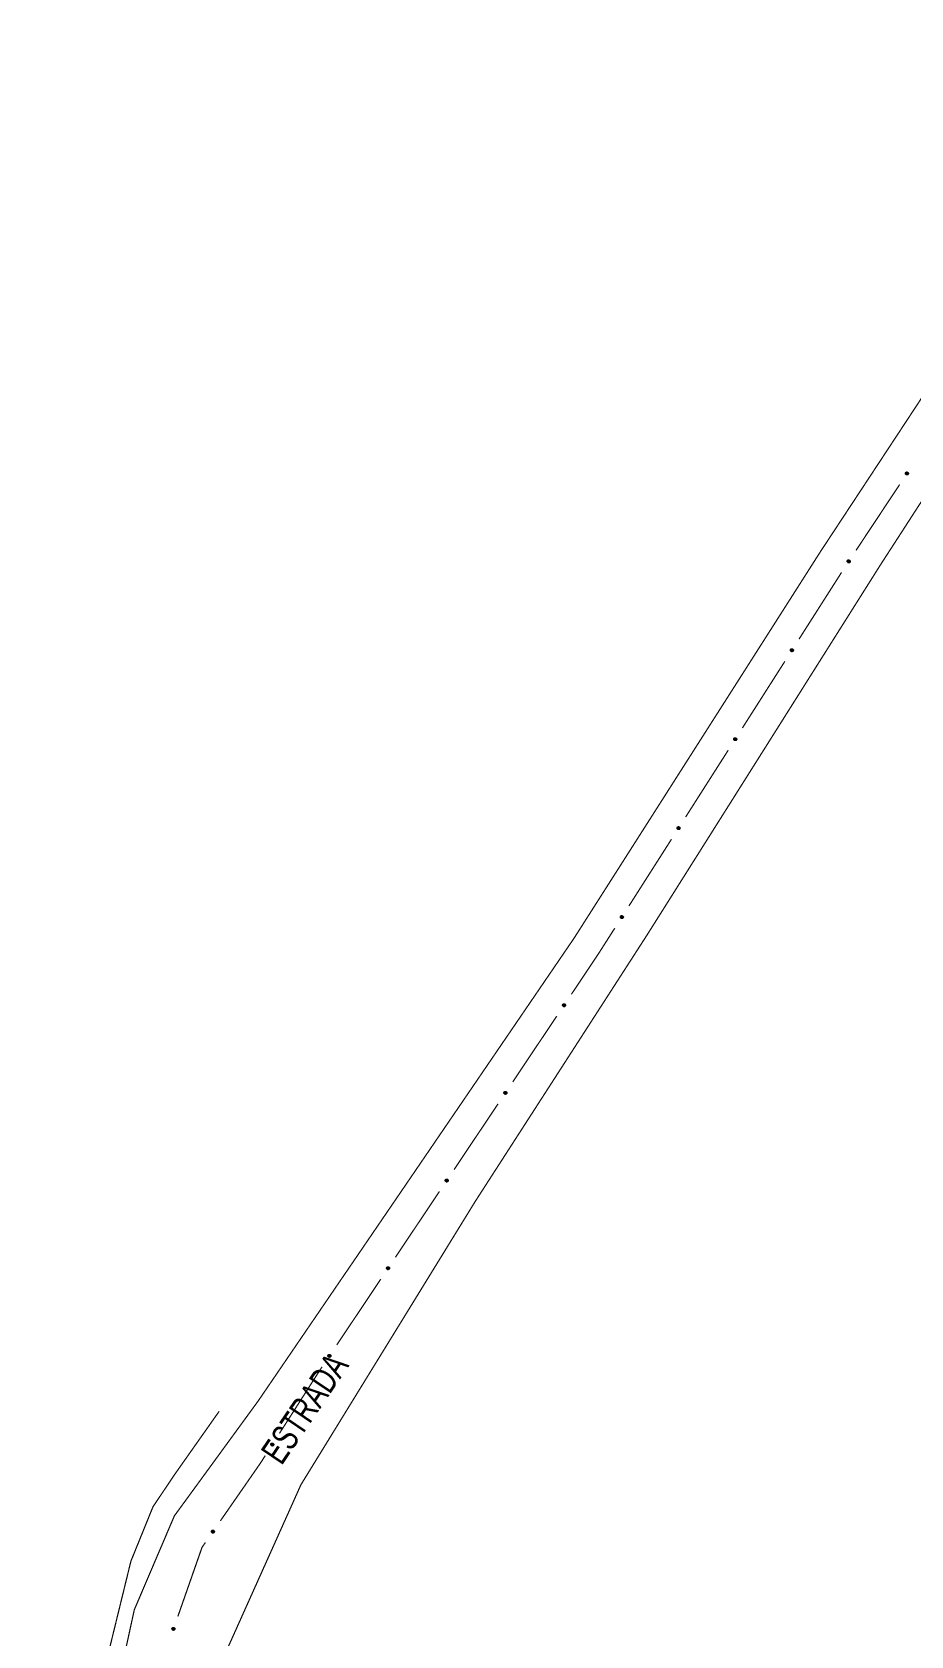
# Model space of a CAD drawing. Extents: x 201549 to 203722, y 4857623 to 4859778.
# Drawn here: x 202380.6 to 202513.9, y 4857860.6 to 4858104 of the extents above; entities that cross this region are included whole.
import ezdxf

# ---------------------------------------------------------------- set-up
doc = ezdxf.new("R2010")
doc.units = 0
doc.header["$LTSCALE"] = 1.5
doc.header["$MEASUREMENT"] = 0
for name, color, linetype in [('HD-VALAS-DRENOS', 170, 'CONTINUOUS'), ('SV-EIXO-ROD-ESTR', 7, 'CONTINUOUS'), ('SV-EST-MUNIC-PAV', 20, 'CONTINUOUS'), ('SV-TXT-MUNIC-PAV', 20, 'CONTINUOUS')]:
    doc.layers.add(name, color=color, linetype=linetype)
doc.styles.add('ARIAL', font='ARIAL.TTF')

msp = doc.modelspace()

# ---------------------------------------------------------------- linework, layer by layer
at = {"layer": 'HD-VALAS-DRENOS', "const_width": 0.18}
msp.add_lwpolyline([(202408.987473, 4857894.699321), (202402.107437, 4857884.929119), (202398.941237, 4857880.196442), (202395.598904, 4857871.956876), (202391.903289, 4857856.853756), (202387.779655, 4857838.542201), (202384.116948, 4857818.581748), (202380.704092, 4857798.623293)], dxfattribs=at)
at = {"layer": 'SV-EIXO-ROD-ESTR', "const_width": 0.18}
for points in [[(202505.569001, 4858025.320549), (202512.195501, 4858035.325023)], [(202496.925832, 4858011.856406), (202503.373891, 4858021.976809)], [(202488.328421, 4857998.362537), (202494.776479, 4858008.482939)], [(202479.731009, 4857984.868667), (202486.179068, 4857994.989069)], [(202471.133598, 4857971.374798), (202477.581656, 4857981.4952)], [(202466.471866, 4857964.058083), (202468.984245, 4857968.00133)], [(202462.400161, 4857957.96973), (202466.291529, 4857963.788429)], [(202466.291529, 4857963.788429), (202466.471866, 4857964.058083)], [(202453.505606, 4857944.669847), (202460.176523, 4857954.644759)], [(202444.611052, 4857931.369964), (202451.281968, 4857941.344876)], [(202435.716497, 4857918.070081), (202442.387413, 4857928.044993)], [(202426.821942, 4857904.770197), (202433.492858, 4857914.74511)], [(202424.31236, 4857901.017661), (202424.598303, 4857901.445226)], [(202418.126652, 4857891.34002), (202424.050819, 4857900.608475)], [(202424.050819, 4857900.608475), (202424.31236, 4857901.017661)], [(202414.87324, 4857886.29918), (202415.276669, 4857886.881176)], [(202415.276669, 4857886.881176), (202415.97241, 4857887.969673)], [(202409.176285, 4857878.080622), (202414.87324, 4857886.29918)], [(202406.386715, 4857874.056325), (202406.897503, 4857874.793199)], [(202402.721253, 4857863.575393), (202406.35258, 4857873.958719)], [(202406.35258, 4857873.958719), (202406.386715, 4857874.056325)]]:
    msp.add_lwpolyline(points, dxfattribs=at)
at = {"layer": 'SV-EIXO-ROD-ESTR'}
for points in [[(202513.128801, 4858036.933435), (202513.118388, 4858036.981222), (202513.11921, 4858037.024422), (202513.130266, 4858037.060256), (202513.148293, 4858037.089373), (202513.17009, 4858037.117085), (202513.19823, 4858037.140175), (202513.23514, 4858037.158885), (202513.283003, 4858037.169667), (202513.327202, 4858037.165917), (202513.362913, 4858037.156957), (202513.394357, 4858037.139908), (202513.420923, 4858037.118282), (202513.443942, 4858037.088258), (202513.462537, 4858037.050669), (202513.472214, 4858037.002278), (202513.471118, 4858036.959931), (202513.459513, 4858036.925552), (202513.442173, 4858036.894049), (202513.419581, 4858036.866024), (202513.391827, 4858036.843517), (202513.353947, 4858036.824863), (202513.306058, 4858036.815944), (202513.26381, 4858036.816555), (202513.229277, 4858036.827674), (202513.198646, 4858036.845444), (202513.170586, 4858036.866968), (202513.146197, 4858036.894289), (202513.128801, 4858036.933435)], [(202504.293467, 4858023.594137), (202504.283054, 4858023.641924), (202504.283876, 4858023.685124), (202504.294932, 4858023.720957), (202504.312959, 4858023.750075), (202504.334756, 4858023.777786), (202504.362897, 4858023.800877), (202504.399806, 4858023.819587), (202504.44767, 4858023.830369), (202504.491869, 4858023.826618), (202504.527579, 4858023.817658), (202504.559024, 4858023.800609), (202504.585589, 4858023.778983), (202504.608608, 4858023.74896), (202504.627203, 4858023.71137), (202504.63688, 4858023.662979), (202504.635784, 4858023.620633), (202504.62418, 4858023.586254), (202504.60684, 4858023.55475), (202504.584247, 4858023.526726), (202504.556494, 4858023.504219), (202504.518613, 4858023.485564), (202504.470725, 4858023.476646), (202504.428477, 4858023.477257), (202504.393944, 4858023.488375), (202504.363313, 4858023.506145), (202504.335252, 4858023.52767), (202504.310864, 4858023.554991), (202504.293467, 4858023.594137)], [(202495.681112, 4858010.107648), (202495.669853, 4858010.155243), (202495.669909, 4858010.19845), (202495.680328, 4858010.234474), (202495.697836, 4858010.263907), (202495.719138, 4858010.292001), (202495.746865, 4858010.315587), (202495.783437, 4858010.334948), (202495.831102, 4858010.346577), (202495.87536, 4858010.343611), (202495.911224, 4858010.335286), (202495.942966, 4858010.318797), (202495.969911, 4858010.297645), (202495.993458, 4858010.268034), (202496.012717, 4858010.230781), (202496.023251, 4858010.182569), (202496.022905, 4858010.14021), (202496.011913, 4858010.10563), (202495.995134, 4858010.073824), (202495.973042, 4858010.045403), (202495.945692, 4858010.022408), (202495.908148, 4858010.003085), (202495.860425, 4858009.993318), (202495.818173, 4858009.993181), (202495.783448, 4858010.003685), (202495.752507, 4858010.020909), (202495.724069, 4858010.041932), (202495.6992, 4858010.068816), (202495.681112, 4858010.107648)], [(202487.083701, 4857996.613778), (202487.072442, 4857996.661373), (202487.072498, 4857996.704581), (202487.082917, 4857996.740605), (202487.100424, 4857996.770037), (202487.121727, 4857996.798131), (202487.149453, 4857996.821717), (202487.186025, 4857996.841078), (202487.23369, 4857996.852708), (202487.277948, 4857996.849741), (202487.313813, 4857996.841416), (202487.345554, 4857996.824927), (202487.372499, 4857996.803776), (202487.396046, 4857996.774165), (202487.415305, 4857996.736911), (202487.425839, 4857996.688699), (202487.425494, 4857996.64634), (202487.414501, 4857996.611761), (202487.397722, 4857996.579955), (202487.37563, 4857996.551534), (202487.34828, 4857996.528538), (202487.310737, 4857996.509215), (202487.263014, 4857996.499449), (202487.220762, 4857996.499311), (202487.186037, 4857996.509815), (202487.155095, 4857996.527039), (202487.126658, 4857996.548063), (202487.101788, 4857996.574947), (202487.083701, 4857996.613778)], [(202478.486289, 4857983.119909), (202478.47503, 4857983.167503), (202478.475086, 4857983.210711), (202478.485505, 4857983.246735), (202478.503013, 4857983.276168), (202478.524315, 4857983.304262), (202478.552042, 4857983.327847), (202478.588614, 4857983.347209), (202478.636279, 4857983.358838), (202478.680537, 4857983.355872), (202478.716401, 4857983.347547), (202478.748143, 4857983.331058), (202478.775088, 4857983.309906), (202478.798635, 4857983.280295), (202478.817894, 4857983.243042), (202478.828428, 4857983.19483), (202478.828082, 4857983.152471), (202478.81709, 4857983.117891), (202478.800311, 4857983.086085), (202478.778219, 4857983.057664), (202478.750869, 4857983.034669), (202478.713325, 4857983.015346), (202478.665602, 4857983.005579), (202478.62335, 4857983.005441), (202478.588625, 4857983.015946), (202478.557684, 4857983.033169), (202478.529246, 4857983.054193), (202478.504377, 4857983.081077), (202478.486289, 4857983.119909)], [(202469.888878, 4857969.626039), (202469.877619, 4857969.673634), (202469.877675, 4857969.716842), (202469.888094, 4857969.752866), (202469.905601, 4857969.782298), (202469.926904, 4857969.810392), (202469.95463, 4857969.833978), (202469.991202, 4857969.853339), (202470.038867, 4857969.864968), (202470.083125, 4857969.862002), (202470.11899, 4857969.853677), (202470.150731, 4857969.837188), (202470.177676, 4857969.816037), (202470.201223, 4857969.786426), (202470.220482, 4857969.749172), (202470.231016, 4857969.70096), (202470.230671, 4857969.658601), (202470.219678, 4857969.624022), (202470.202899, 4857969.592215), (202470.180807, 4857969.563795), (202470.153457, 4857969.540799), (202470.115914, 4857969.521476), (202470.068191, 4857969.51171), (202470.025939, 4857969.511572), (202469.991214, 4857969.522076), (202469.960272, 4857969.5393), (202469.931835, 4857969.560323), (202469.906965, 4857969.587208), (202469.888878, 4857969.626039)], [(202461.116965, 4857956.249006), (202461.106764, 4857956.296839), (202461.107778, 4857956.340035), (202461.118994, 4857956.375819), (202461.13715, 4857956.404856), (202461.15907, 4857956.432471), (202461.187313, 4857956.455436), (202461.224305, 4857956.473981), (202461.272216, 4857956.484551), (202461.316398, 4857956.480603), (202461.352068, 4857956.471485), (202461.383437, 4857956.454296), (202461.409906, 4857956.432552), (202461.432791, 4857956.402427), (202461.451218, 4857956.364755), (202461.460681, 4857956.316321), (202461.459396, 4857956.27398), (202461.447639, 4857956.239653), (202461.430159, 4857956.208227), (202461.407442, 4857956.180303), (202461.379589, 4857956.15792), (202461.341626, 4857956.139434), (202461.293698, 4857956.130728), (202461.251453, 4857956.131528), (202461.21697, 4857956.142799), (202461.186418, 4857956.160705), (202461.158454, 4857956.182354), (202461.134187, 4857956.209783), (202461.116965, 4857956.249006)], [(202452.22241, 4857942.949123), (202452.212209, 4857942.996956), (202452.213224, 4857943.040152), (202452.224439, 4857943.075936), (202452.242595, 4857943.104973), (202452.264515, 4857943.132587), (202452.292758, 4857943.155552), (202452.32975, 4857943.174098), (202452.377661, 4857943.184667), (202452.421843, 4857943.18072), (202452.457514, 4857943.171602), (202452.488882, 4857943.154413), (202452.515351, 4857943.132669), (202452.538236, 4857943.102543), (202452.556664, 4857943.064872), (202452.566126, 4857943.016438), (202452.564841, 4857942.974097), (202452.553084, 4857942.93977), (202452.535604, 4857942.908344), (202452.512887, 4857942.88042), (202452.485034, 4857942.858036), (202452.447071, 4857942.839551), (202452.399143, 4857942.830845), (202452.356898, 4857942.831644), (202452.322415, 4857942.842916), (202452.291863, 4857942.860822), (202452.263899, 4857942.882471), (202452.239632, 4857942.9099), (202452.22241, 4857942.949123)], [(202443.327855, 4857929.64924), (202443.317655, 4857929.697073), (202443.318669, 4857929.740268), (202443.329884, 4857929.776053), (202443.34804, 4857929.80509), (202443.36996, 4857929.832704), (202443.398203, 4857929.855669), (202443.435195, 4857929.874215), (202443.483106, 4857929.884784), (202443.527288, 4857929.880837), (202443.562959, 4857929.871718), (202443.594327, 4857929.85453), (202443.620796, 4857929.832786), (202443.643681, 4857929.80266), (202443.662109, 4857929.764988), (202443.671571, 4857929.716555), (202443.670286, 4857929.674214), (202443.658529, 4857929.639886), (202443.641049, 4857929.60846), (202443.618333, 4857929.580536), (202443.590479, 4857929.558153), (202443.552516, 4857929.539668), (202443.504588, 4857929.530962), (202443.462344, 4857929.531761), (202443.42786, 4857929.543033), (202443.397309, 4857929.560939), (202443.369344, 4857929.582588), (202443.345077, 4857929.610017), (202443.327855, 4857929.64924)], [(202434.4333, 4857916.349357), (202434.4231, 4857916.397189), (202434.424114, 4857916.440385), (202434.435329, 4857916.476169), (202434.453485, 4857916.505206), (202434.475406, 4857916.532821), (202434.503648, 4857916.555786), (202434.54064, 4857916.574331), (202434.588551, 4857916.584901), (202434.632733, 4857916.580954), (202434.668404, 4857916.571835), (202434.699772, 4857916.554647), (202434.726241, 4857916.532903), (202434.749126, 4857916.502777), (202434.767554, 4857916.465105), (202434.777016, 4857916.416672), (202434.775731, 4857916.37433), (202434.763974, 4857916.340003), (202434.746495, 4857916.308577), (202434.723778, 4857916.280653), (202434.695924, 4857916.25827), (202434.657961, 4857916.239784), (202434.610034, 4857916.231079), (202434.567789, 4857916.231878), (202434.533306, 4857916.24315), (202434.502754, 4857916.261055), (202434.474789, 4857916.282704), (202434.450522, 4857916.310134), (202434.4333, 4857916.349357)], [(202425.538746, 4857903.049473), (202425.528545, 4857903.097306), (202425.529559, 4857903.140502), (202425.540774, 4857903.176286), (202425.55893, 4857903.205323), (202425.580851, 4857903.232938), (202425.609093, 4857903.255903), (202425.646086, 4857903.274448), (202425.693997, 4857903.285018), (202425.738178, 4857903.28107), (202425.773849, 4857903.271952), (202425.805217, 4857903.254763), (202425.831687, 4857903.233019), (202425.854571, 4857903.202894), (202425.872999, 4857903.165222), (202425.882461, 4857903.116788), (202425.881177, 4857903.074447), (202425.86942, 4857903.04012), (202425.85194, 4857903.008694), (202425.829223, 4857902.98077), (202425.801369, 4857902.958387), (202425.763406, 4857902.939901), (202425.715479, 4857902.931195), (202425.673234, 4857902.931995), (202425.638751, 4857902.943266), (202425.608199, 4857902.961172), (202425.580235, 4857902.982821), (202425.555967, 4857903.01025), (202425.538746, 4857903.049473)], [(202416.879398, 4857889.593068), (202416.868208, 4857889.64068), (202416.868326, 4857889.683887), (202416.878798, 4857889.719896), (202416.896348, 4857889.749303), (202416.917691, 4857889.777366), (202416.945452, 4857889.800912), (202416.982052, 4857889.82022), (202417.029733, 4857889.83178), (202417.073987, 4857889.82875), (202417.109839, 4857889.820372), (202417.141557, 4857889.803838), (202417.168471, 4857889.782647), (202417.191976, 4857889.753002), (202417.21118, 4857889.715721), (202417.221644, 4857889.667493), (202417.221237, 4857889.625135), (202417.210195, 4857889.590571), (202417.19337, 4857889.55879), (202417.171237, 4857889.530401), (202417.143853, 4857889.507445), (202417.106282, 4857889.488176), (202417.058545, 4857889.478479), (202417.016292, 4857889.478403), (202416.981583, 4857889.488957), (202416.950666, 4857889.506226), (202416.922259, 4857889.527291), (202416.897429, 4857889.554211), (202416.879398, 4857889.593068)], [(202407.864569, 4857876.381538), (202407.855168, 4857876.429534), (202407.856902, 4857876.472707), (202407.868713, 4857876.508299), (202407.887351, 4857876.53703), (202407.909728, 4857876.564275), (202407.93835, 4857876.586765), (202407.975647, 4857876.604691), (202408.023727, 4857876.61446), (202408.067837, 4857876.609777), (202408.103351, 4857876.600065), (202408.134428, 4857876.582355), (202408.160531, 4857876.560173), (202408.18291, 4857876.52967), (202408.200707, 4857876.491696), (202408.20936, 4857876.443111), (202408.207369, 4857876.400797), (202408.195042, 4857876.366671), (202408.17704, 4857876.335541), (202408.153861, 4857876.308), (202408.125638, 4857876.286084), (202408.087372, 4857876.268234), (202408.039305, 4857876.260329), (202407.99708, 4857876.261833), (202407.962789, 4857876.273678), (202407.93254, 4857876.292091), (202407.904941, 4857876.314203), (202407.881135, 4857876.342033), (202407.864569, 4857876.381538)], [(202401.90967, 4857861.58823), (202401.88782, 4857861.631986), (202401.877989, 4857861.67406), (202401.879889, 4857861.711512), (202401.890198, 4857861.74417), (202401.904507, 4857861.776393), (202401.926102, 4857861.805697), (202401.957274, 4857861.832912), (202402.001013, 4857861.855139), (202402.044776, 4857861.862377), (202402.081594, 4857861.862479), (202402.116266, 4857861.85369), (202402.147336, 4857861.839265), (202402.177034, 4857861.815827), (202402.204305, 4857861.783968), (202402.225591, 4857861.739445), (202402.234946, 4857861.698131), (202402.232157, 4857861.661953), (202402.223101, 4857861.627152), (202402.208097, 4857861.59443), (202402.186734, 4857861.565787), (202402.154608, 4857861.538387), (202402.110385, 4857861.51796), (202402.069285, 4857861.508159), (202402.033078, 4857861.510439), (202401.999017, 4857861.520127), (202401.966524, 4857861.534086), (202401.936163, 4857861.554567), (202401.90967, 4857861.58823)]]:
    msp.add_lwpolyline(points, close=True, dxfattribs=at)
for points in [[(202513.118388, 4858036.981222), (202513.19823, 4858037.140175)], [(202513.11875, 4858037.00585), (202513.180094, 4858037.120705)], [(202513.11921, 4858037.024422), (202513.17009, 4858037.117085)], [(202513.124187, 4858036.959695), (202513.212952, 4858037.143132)], [(202513.128801, 4858036.933435), (202513.23514, 4858037.158885)], [(202513.139463, 4858036.91357), (202513.258694, 4858037.160299)], [(202513.146197, 4858036.894289), (202513.283003, 4858037.169667)], [(202513.161121, 4858036.884494), (202513.302204, 4858037.164214)], [(202513.170586, 4858036.866968), (202513.327202, 4858037.165917)], [(202513.185794, 4858036.859968), (202513.340824, 4858037.158274)], [(202513.198646, 4858036.845444), (202513.362913, 4858037.156957)], [(202513.215756, 4858036.838486), (202513.379843, 4858037.145523)], [(202513.229277, 4858036.827674), (202513.394357, 4858037.139908)], [(202513.249102, 4858036.824583), (202513.406392, 4858037.126302)], [(202513.26381, 4858036.816555), (202513.420923, 4858037.118282)], [(202513.286968, 4858036.817506), (202513.430695, 4858037.098747)], [(202513.306058, 4858036.815944), (202513.443942, 4858037.088258)], [(202513.330848, 4858036.824449), (202513.451985, 4858037.066643)], [(202513.353947, 4858036.824863), (202513.462537, 4858037.050669)], [(202513.373944, 4858036.840095), (202513.463478, 4858037.019749)], [(202513.391827, 4858036.843517), (202513.472214, 4858037.002278)], [(202513.407571, 4858036.85874), (202513.468531, 4858036.975485)], [(202513.419581, 4858036.866024), (202513.471118, 4858036.959931)], [(202504.283054, 4858023.641924), (202504.362897, 4858023.800877)], [(202504.283416, 4858023.666552), (202504.344761, 4858023.781407)], [(202504.283876, 4858023.685124), (202504.334756, 4858023.777786)], [(202504.288853, 4858023.620397), (202504.377619, 4858023.803834)], [(202504.293467, 4858023.594137), (202504.399806, 4858023.819587)], [(202504.304129, 4858023.574272), (202504.42336, 4858023.821001)], [(202504.310864, 4858023.554991), (202504.44767, 4858023.830369)], [(202504.325788, 4858023.545196), (202504.46687, 4858023.824915)], [(202504.335252, 4858023.52767), (202504.491869, 4858023.826618)], [(202504.350461, 4858023.52067), (202504.50549, 4858023.818976)], [(202504.363313, 4858023.506145), (202504.527579, 4858023.817658)], [(202504.380423, 4858023.499188), (202504.544509, 4858023.806225)], [(202504.393944, 4858023.488375), (202504.559024, 4858023.800609)], [(202504.413768, 4858023.485285), (202504.571058, 4858023.787003)], [(202504.428477, 4858023.477257), (202504.585589, 4858023.778983)], [(202504.451634, 4858023.478208), (202504.595362, 4858023.759449)], [(202504.470725, 4858023.476646), (202504.608608, 4858023.74896)], [(202504.495514, 4858023.485151), (202504.616651, 4858023.727344)], [(202504.518613, 4858023.485564), (202504.627203, 4858023.71137)], [(202504.538611, 4858023.500797), (202504.628145, 4858023.680451)], [(202504.556494, 4858023.504219), (202504.63688, 4858023.662979)], [(202504.572237, 4858023.519441), (202504.633197, 4858023.636187)], [(202504.584247, 4858023.526726), (202504.635784, 4858023.620633)], [(202495.669779, 4858010.179873), (202495.729077, 4858010.295798)], [(202495.669853, 4858010.155243), (202495.746865, 4858010.315587)], [(202495.669909, 4858010.19845), (202495.719138, 4858010.292001)], [(202495.676033, 4858010.133822), (202495.761532, 4858010.318804)], [(202495.681112, 4858010.107648), (202495.783437, 4858010.334948)], [(202495.692125, 4858010.087975), (202495.806962, 4858010.336779)], [(202495.6992, 4858010.068816), (202495.831102, 4858010.346577)], [(202495.714295, 4858010.059287), (202495.850396, 4858010.341465)], [(202495.724069, 4858010.041932), (202495.87536, 4858010.343611)], [(202495.739399, 4858010.035203), (202495.889115, 4858010.336211)], [(202495.752507, 4858010.020909), (202495.911224, 4858010.335286)], [(202495.769737, 4858010.014256), (202495.928354, 4858010.324154)], [(202495.783448, 4858010.003685), (202495.942966, 4858010.318797)], [(202495.803324, 4858010.000946), (202495.95524, 4858010.305406)], [(202495.818173, 4858009.993181), (202495.969911, 4858010.297645)], [(202495.84131, 4858009.994542), (202495.980028, 4858010.278287)], [(202495.860425, 4858009.993318), (202495.993458, 4858010.268034)], [(202495.88506, 4858010.002262), (202496.001883, 4858010.246565)], [(202495.908148, 4858010.003085), (202496.012717, 4858010.230781)], [(202495.927872, 4858010.018669), (202496.014207, 4858010.199883)], [(202495.945692, 4858010.022408), (202496.023251, 4858010.182569)], [(202495.961163, 4858010.037907), (202496.020043, 4858010.155715)], [(202495.973042, 4858010.045403), (202496.022905, 4858010.14021)], [(202487.072368, 4857996.686004), (202487.131665, 4857996.801928)], [(202487.072442, 4857996.661373), (202487.149453, 4857996.821717)], [(202487.072498, 4857996.704581), (202487.121727, 4857996.798131)], [(202487.078621, 4857996.639953), (202487.164121, 4857996.824934)], [(202487.083701, 4857996.613778), (202487.186025, 4857996.841078)], [(202487.094713, 4857996.594105), (202487.20955, 4857996.84291)], [(202487.101788, 4857996.574947), (202487.23369, 4857996.852708)], [(202487.116884, 4857996.565418), (202487.252984, 4857996.847595)], [(202487.126658, 4857996.548063), (202487.277948, 4857996.849741)], [(202487.141988, 4857996.541334), (202487.291704, 4857996.842341)], [(202487.155095, 4857996.527039), (202487.313813, 4857996.841416)], [(202487.172326, 4857996.520386), (202487.330942, 4857996.830285)], [(202487.186037, 4857996.509815), (202487.345554, 4857996.824927)], [(202487.205913, 4857996.507077), (202487.357828, 4857996.811537)], [(202487.220762, 4857996.499311), (202487.372499, 4857996.803776)], [(202487.243899, 4857996.500672), (202487.382616, 4857996.784418)], [(202487.263014, 4857996.499449), (202487.396046, 4857996.774165)], [(202487.287648, 4857996.508392), (202487.404472, 4857996.752696)], [(202487.310737, 4857996.509215), (202487.415305, 4857996.736911)], [(202487.330461, 4857996.5248), (202487.416795, 4857996.706013)], [(202487.34828, 4857996.528538), (202487.425839, 4857996.688699)], [(202487.363751, 4857996.544038), (202487.422632, 4857996.661846)], [(202487.37563, 4857996.551534), (202487.425494, 4857996.64634)], [(202478.474956, 4857983.192134), (202478.534254, 4857983.308059)], [(202478.47503, 4857983.167503), (202478.552042, 4857983.327847)], [(202478.475086, 4857983.210711), (202478.524315, 4857983.304262)], [(202478.48121, 4857983.146083), (202478.566709, 4857983.331065)], [(202478.486289, 4857983.119909), (202478.588614, 4857983.347209)], [(202478.497302, 4857983.100236), (202478.612139, 4857983.34904)], [(202478.504377, 4857983.081077), (202478.636279, 4857983.358838)], [(202478.519473, 4857983.071548), (202478.655573, 4857983.353726)], [(202478.529246, 4857983.054193), (202478.680537, 4857983.355872)], [(202478.544576, 4857983.047464), (202478.694292, 4857983.348472)], [(202478.557684, 4857983.033169), (202478.716401, 4857983.347547)], [(202478.574914, 4857983.026517), (202478.733531, 4857983.336415)], [(202478.588625, 4857983.015946), (202478.748143, 4857983.331058)], [(202478.608501, 4857983.013207), (202478.760417, 4857983.317667)], [(202478.62335, 4857983.005441), (202478.775088, 4857983.309906)], [(202478.646487, 4857983.006802), (202478.785205, 4857983.290548)], [(202478.665602, 4857983.005579), (202478.798635, 4857983.280295)], [(202478.690237, 4857983.014523), (202478.80706, 4857983.258826)], [(202478.713325, 4857983.015346), (202478.817894, 4857983.243042)], [(202478.733049, 4857983.03093), (202478.819384, 4857983.212144)], [(202478.750869, 4857983.034669), (202478.828428, 4857983.19483)], [(202478.76634, 4857983.050168), (202478.82522, 4857983.167976)], [(202478.778219, 4857983.057664), (202478.828082, 4857983.152471)], [(202469.877545, 4857969.698265), (202469.936842, 4857969.814189)], [(202469.877619, 4857969.673634), (202469.95463, 4857969.833978)], [(202469.877675, 4857969.716842), (202469.926904, 4857969.810392)], [(202469.883798, 4857969.652213), (202469.969298, 4857969.837195)], [(202469.888878, 4857969.626039), (202469.991202, 4857969.853339)], [(202469.89989, 4857969.606366), (202470.014727, 4857969.855171)], [(202469.906965, 4857969.587208), (202470.038867, 4857969.864968)], [(202469.922061, 4857969.577679), (202470.058161, 4857969.859856)], [(202469.931835, 4857969.560323), (202470.083125, 4857969.862002)], [(202469.947165, 4857969.553595), (202470.096881, 4857969.854602)], [(202469.960272, 4857969.5393), (202470.11899, 4857969.853677)], [(202469.977503, 4857969.532647), (202470.136119, 4857969.842546)], [(202469.991214, 4857969.522076), (202470.150731, 4857969.837188)], [(202470.01109, 4857969.519338), (202470.163005, 4857969.823798)], [(202470.025939, 4857969.511572), (202470.177676, 4857969.816037)], [(202470.049076, 4857969.512933), (202470.187793, 4857969.796679)], [(202470.068191, 4857969.51171), (202470.201223, 4857969.786426)], [(202470.092825, 4857969.520653), (202470.209649, 4857969.764957)], [(202470.115914, 4857969.521476), (202470.220482, 4857969.749172)], [(202470.135638, 4857969.53706), (202470.221972, 4857969.718274)], [(202470.153457, 4857969.540799), (202470.231016, 4857969.70096)], [(202470.168928, 4857969.556299), (202470.227809, 4857969.674107)], [(202470.180807, 4857969.563795), (202470.230671, 4857969.658601)], [(202461.106764, 4857956.296839), (202461.187313, 4857956.455436)], [(202461.107236, 4857956.321466), (202461.16909, 4857956.436046)], [(202461.107778, 4857956.340035), (202461.15907, 4857956.432471)], [(202461.112467, 4857956.275287), (202461.202048, 4857956.458327)], [(202461.116965, 4857956.249006), (202461.224305, 4857956.473981)], [(202461.127538, 4857956.229094), (202461.247865, 4857956.47529)], [(202461.134187, 4857956.209783), (202461.272216, 4857956.484551)], [(202461.149067, 4857956.199922), (202461.291392, 4857956.479012)], [(202461.158454, 4857956.182354), (202461.316398, 4857956.480603)], [(202461.173631, 4857956.175287), (202461.329985, 4857956.4729)], [(202461.186418, 4857956.160705), (202461.352068, 4857956.471485)], [(202461.203497, 4857956.153672), (202461.368947, 4857956.459976)], [(202461.21697, 4857956.142799), (202461.383437, 4857956.454296)], [(202461.23678, 4857956.139621), (202461.39541, 4857956.440637)], [(202461.251453, 4857956.131528), (202461.409906, 4857956.432552)], [(202461.274615, 4857956.132375), (202461.419591, 4857956.412975)], [(202461.293698, 4857956.130728), (202461.432791, 4857956.402427)], [(202461.318525, 4857956.139123), (202461.440738, 4857956.380776)], [(202461.341626, 4857956.139434), (202461.451218, 4857956.364755)], [(202461.361691, 4857956.154577), (202461.452023, 4857956.333831)], [(202461.379589, 4857956.15792), (202461.460681, 4857956.316321)], [(202461.3954, 4857956.173072), (202461.456878, 4857956.289546)], [(202461.407442, 4857956.180303), (202461.459396, 4857956.27398)], [(202452.212209, 4857942.996956), (202452.292758, 4857943.155552)], [(202452.212681, 4857943.021582), (202452.274535, 4857943.136163)], [(202452.213224, 4857943.040152), (202452.264515, 4857943.132587)], [(202452.217912, 4857942.975404), (202452.307493, 4857943.158444)], [(202452.22241, 4857942.949123), (202452.32975, 4857943.174098)], [(202452.232983, 4857942.929211), (202452.35331, 4857943.175407)], [(202452.239632, 4857942.9099), (202452.377661, 4857943.184667)], [(202452.254513, 4857942.900039), (202452.396837, 4857943.179128)], [(202452.263899, 4857942.882471), (202452.421843, 4857943.18072)], [(202452.279076, 4857942.875404), (202452.435431, 4857943.173017)], [(202452.291863, 4857942.860822), (202452.457514, 4857943.171602)], [(202452.308942, 4857942.853789), (202452.474392, 4857943.160093)], [(202452.322415, 4857942.842916), (202452.488882, 4857943.154413)], [(202452.342225, 4857942.839737), (202452.500856, 4857943.140754)], [(202452.356898, 4857942.831644), (202452.515351, 4857943.132669)], [(202452.38006, 4857942.832492), (202452.525036, 4857943.113092)], [(202452.399143, 4857942.830845), (202452.538236, 4857943.102543)], [(202452.42397, 4857942.83924), (202452.546183, 4857943.080892)], [(202452.447071, 4857942.839551), (202452.556664, 4857943.064872)], [(202452.467136, 4857942.854694), (202452.557468, 4857943.033948)], [(202452.485034, 4857942.858036), (202452.566126, 4857943.016438)], [(202452.500845, 4857942.873189), (202452.562323, 4857942.989662)], [(202452.512887, 4857942.88042), (202452.564841, 4857942.974097)], [(202443.317655, 4857929.697073), (202443.398203, 4857929.855669)], [(202443.318126, 4857929.721699), (202443.379981, 4857929.83628)], [(202443.318669, 4857929.740268), (202443.36996, 4857929.832704)], [(202443.323358, 4857929.67552), (202443.412938, 4857929.85856)], [(202443.327855, 4857929.64924), (202443.435195, 4857929.874215)], [(202443.338428, 4857929.629327), (202443.458755, 4857929.875524)], [(202443.345077, 4857929.610017), (202443.483106, 4857929.884784)], [(202443.359958, 4857929.600155), (202443.502283, 4857929.879245)], [(202443.369344, 4857929.582588), (202443.527288, 4857929.880837)], [(202443.384521, 4857929.57552), (202443.540876, 4857929.873134)], [(202443.397309, 4857929.560939), (202443.562959, 4857929.871718)], [(202443.414387, 4857929.553905), (202443.579837, 4857929.86021)], [(202443.42786, 4857929.543033), (202443.594327, 4857929.85453)], [(202443.447671, 4857929.539854), (202443.606301, 4857929.84087)], [(202443.462344, 4857929.531761), (202443.620796, 4857929.832786)], [(202443.485505, 4857929.532609), (202443.630481, 4857929.813208)], [(202443.504588, 4857929.530962), (202443.643681, 4857929.80266)], [(202443.529415, 4857929.539357), (202443.651628, 4857929.781009)], [(202443.552516, 4857929.539668), (202443.662109, 4857929.764988)], [(202443.572581, 4857929.554811), (202443.662913, 4857929.734065)], [(202443.590479, 4857929.558153), (202443.671571, 4857929.716555)], [(202443.60629, 4857929.573306), (202443.667769, 4857929.689779)], [(202443.618333, 4857929.580536), (202443.670286, 4857929.674214)], [(202434.4231, 4857916.397189), (202434.503648, 4857916.555786)], [(202434.423572, 4857916.421816), (202434.485426, 4857916.536396)], [(202434.424114, 4857916.440385), (202434.475406, 4857916.532821)], [(202434.428803, 4857916.375637), (202434.518383, 4857916.558677)], [(202434.4333, 4857916.349357), (202434.54064, 4857916.574331)], [(202434.443874, 4857916.329444), (202434.564201, 4857916.575641)], [(202434.450522, 4857916.310134), (202434.588551, 4857916.584901)], [(202434.465403, 4857916.300272), (202434.607728, 4857916.579362)], [(202434.474789, 4857916.282704), (202434.632733, 4857916.580954)], [(202434.489966, 4857916.275637), (202434.646321, 4857916.573251)], [(202434.502754, 4857916.261055), (202434.668404, 4857916.571835)], [(202434.519833, 4857916.254022), (202434.685283, 4857916.560327)], [(202434.533306, 4857916.24315), (202434.699772, 4857916.554647)], [(202434.553116, 4857916.239971), (202434.711746, 4857916.540987)], [(202434.567789, 4857916.231878), (202434.726241, 4857916.532903)], [(202434.59095, 4857916.232725), (202434.735927, 4857916.513325)], [(202434.610034, 4857916.231079), (202434.749126, 4857916.502777)], [(202434.63486, 4857916.239474), (202434.757073, 4857916.481126)], [(202434.657961, 4857916.239784), (202434.767554, 4857916.465105)], [(202434.678026, 4857916.254927), (202434.768358, 4857916.434182)], [(202434.695924, 4857916.25827), (202434.777016, 4857916.416672)], [(202434.711735, 4857916.273422), (202434.773214, 4857916.389896)], [(202434.723778, 4857916.280653), (202434.775731, 4857916.37433)], [(202425.528545, 4857903.097306), (202425.609093, 4857903.255903)], [(202425.529017, 4857903.121933), (202425.590871, 4857903.236513)], [(202425.529559, 4857903.140502), (202425.580851, 4857903.232938)], [(202425.534248, 4857903.075754), (202425.623828, 4857903.258794)], [(202425.538746, 4857903.049473), (202425.646086, 4857903.274448)], [(202425.549319, 4857903.029561), (202425.669646, 4857903.275757)], [(202425.555967, 4857903.01025), (202425.693997, 4857903.285018)], [(202425.570848, 4857903.000389), (202425.713173, 4857903.279479)], [(202425.580235, 4857902.982821), (202425.738178, 4857903.28107)], [(202425.595411, 4857902.975754), (202425.751766, 4857903.273367)], [(202425.608199, 4857902.961172), (202425.773849, 4857903.271952)], [(202425.625278, 4857902.954139), (202425.790728, 4857903.260443)], [(202425.638751, 4857902.943266), (202425.805217, 4857903.254763)], [(202425.658561, 4857902.940088), (202425.817191, 4857903.241104)], [(202425.673234, 4857902.931995), (202425.831687, 4857903.233019)], [(202425.696395, 4857902.932842), (202425.841372, 4857903.213442)], [(202425.715479, 4857902.931195), (202425.854571, 4857903.202894)], [(202425.740306, 4857902.93959), (202425.862518, 4857903.181243)], [(202425.763406, 4857902.939901), (202425.872999, 4857903.165222)], [(202425.783471, 4857902.955044), (202425.873803, 4857903.134298)], [(202425.801369, 4857902.958387), (202425.882461, 4857903.116788)], [(202425.81718, 4857902.973539), (202425.878659, 4857903.090013)], [(202425.829223, 4857902.98077), (202425.881177, 4857903.074447)], [(202416.868169, 4857889.66531), (202416.927635, 4857889.781149)], [(202416.868208, 4857889.64068), (202416.945452, 4857889.800912)], [(202416.868326, 4857889.683887), (202416.917691, 4857889.777366)], [(202416.874356, 4857889.61925), (202416.960124, 4857889.804108)], [(202416.879398, 4857889.593068), (202416.982052, 4857889.82022)], [(202416.890381, 4857889.57338), (202417.005579, 4857889.822017)], [(202416.897429, 4857889.554211), (202417.029733, 4857889.83178)], [(202416.912511, 4857889.54466), (202417.04902, 4857889.82664)], [(202416.922259, 4857889.527291), (202417.073987, 4857889.82875)], [(202416.937579, 4857889.520539), (202417.087732, 4857889.82133)], [(202416.950666, 4857889.506226), (202417.109839, 4857889.820372)], [(202416.967887, 4857889.499548), (202417.126953, 4857889.809216)], [(202416.981583, 4857889.488957), (202417.141557, 4857889.803838)], [(202417.001455, 4857889.48619), (202417.153811, 4857889.790429)], [(202417.016292, 4857889.478403), (202417.168471, 4857889.782647)], [(202417.039431, 4857889.47973), (202417.17856, 4857889.763274)], [(202417.058545, 4857889.478479), (202417.191976, 4857889.753002)], [(202417.083192, 4857889.487387), (202417.200369, 4857889.731521)], [(202417.106282, 4857889.488176), (202417.21118, 4857889.715721)], [(202417.126028, 4857889.503732), (202417.212625, 4857889.68482)], [(202417.143853, 4857889.507445), (202417.221644, 4857889.667493)], [(202417.159347, 4857889.522922), (202417.218398, 4857889.640645)], [(202417.171237, 4857889.530401), (202417.221237, 4857889.625135)], [(202407.855168, 4857876.429534), (202407.93835, 4857876.586765)], [(202407.85605, 4857876.454149), (202407.919807, 4857876.567682)], [(202407.856902, 4857876.472707), (202407.909728, 4857876.564275)], [(202407.860511, 4857876.40789), (202407.953131, 4857876.58941)], [(202407.864569, 4857876.381538), (202407.975647, 4857876.604691)], [(202407.874809, 4857876.361452), (202407.999225, 4857876.605608)], [(202407.881135, 4857876.342033), (202408.023727, 4857876.61446)], [(202407.895849, 4857876.331925), (202408.042809, 4857876.608602)], [(202407.904941, 4857876.314203), (202408.067837, 4857876.609777)], [(202407.919998, 4857876.306884), (202408.081294, 4857876.601848)], [(202407.93254, 4857876.292091), (202408.103351, 4857876.600065)], [(202407.9495, 4857876.284774), (202408.120035, 4857876.588276)], [(202407.962789, 4857876.273678), (202408.134428, 4857876.582355)], [(202407.982544, 4857876.270169), (202408.146172, 4857876.568498)], [(202407.99708, 4857876.261833), (202408.160531, 4857876.560173)], [(202408.020252, 4857876.262294), (202408.169888, 4857876.540437)], [(202408.039305, 4857876.260329), (202408.18291, 4857876.52967)], [(202408.064269, 4857876.268309), (202408.190495, 4857876.507889)], [(202408.087372, 4857876.268234), (202408.200707, 4857876.491696)], [(202408.107686, 4857876.28304), (202408.200995, 4857876.460763)], [(202408.125638, 4857876.286084), (202408.20936, 4857876.443111)], [(202408.141699, 4857876.300971), (202408.205112, 4857876.416403)], [(202408.153861, 4857876.308), (202408.207369, 4857876.400797)], [(202401.877989, 4857861.67406), (202401.904507, 4857861.776393)], [(202401.882112, 4857861.655946), (202401.913313, 4857861.782363)], [(202401.88782, 4857861.631986), (202401.926102, 4857861.805697)], [(202401.898737, 4857861.612548), (202401.939644, 4857861.812184)], [(202401.90967, 4857861.58823), (202401.957274, 4857861.832912)], [(202401.924892, 4857861.571598), (202401.979756, 4857861.840078)], [(202401.936163, 4857861.554567), (202402.001013, 4857861.855139)], [(202401.953038, 4857861.548745), (202402.020966, 4857861.854577)], [(202401.966524, 4857861.534086), (202402.044776, 4857861.862377)], [(202401.982986, 4857861.531043), (202402.05986, 4857861.858321)], [(202401.999017, 4857861.520127), (202402.081594, 4857861.862479)], [(202402.017313, 4857861.517593), (202402.100816, 4857861.855562)], [(202402.033078, 4857861.510439), (202402.116266, 4857861.85369)], [(202402.053054, 4857861.512321), (202402.131278, 4857861.843463)], [(202402.069285, 4857861.508159), (202402.147336, 4857861.839265)], [(202402.091497, 4857861.514777), (202402.161614, 4857861.822735)], [(202402.110385, 4857861.51796), (202402.177034, 4857861.815827)], [(202402.13232, 4857861.532303), (202402.190147, 4857861.796855)], [(202402.154608, 4857861.538387), (202402.204305, 4857861.783968)], [(202402.170243, 4857861.55807), (202402.212825, 4857861.75423)], [(202402.186734, 4857861.565787), (202402.225591, 4857861.739445)], [(202402.198249, 4857861.584415), (202402.228612, 4857861.71257)], [(202402.208097, 4857861.59443), (202402.234946, 4857861.698131)]]:
    msp.add_lwpolyline(points, dxfattribs=at)
at = {"layer": 'SV-EST-MUNIC-PAV', "const_width": 0.18}
for points in [[(202692.370377, 4858326.676776), (202691.389831, 4858325.09921), (202665.558459, 4858285.350329), (202640.230432, 4858244.702887), (202597.600326, 4858177.10544), (202573.157105, 4858139.514579), (202531.769688, 4858073.123677), (202500.184191, 4858025.142175), (202462.805772, 4857966.475738), (202414.895357, 4857896.252662), (202410.198043, 4857889.810164), (202402.193206, 4857878.831308), (202396.116858, 4857864.592015), (202391.226053, 4857842.150795), (202387.924463, 4857821.568222), (202385.179552, 4857799.336668), (202383.820113, 4857768.854027), (202384.27794, 4857744.985196), (202382.872844, 4857724.561142), (202382.31376, 4857704.741354)], [(202523.459451, 4858045.062435), (202509.279974, 4858023.130613), (202473.788055, 4857966.824575), (202447.809404, 4857926.524561), (202421.393462, 4857883.570297), (202409.926107, 4857857.993638), (202408.196643, 4857854.136262), (202405.716987, 4857839.462483), (202399.490727, 4857803.253332), (202394.895887, 4857770.604502), (202393.854354, 4857747.079345), (202392.910582, 4857735.014633), (202389.303125, 4857704.822312), (202382.31376, 4857704.741354)]]:
    msp.add_lwpolyline(points, dxfattribs=at)

# ---------------------------------------------------------------- texts
at = {"layer": 'SV-TXT-MUNIC-PAV', "style": 'ARIAL', "width": 0.7}
msp.add_text('ESTRADA', height=4, rotation=56, dxfattribs=at).set_placement((202418.443288, 4857886.35829))

doc.saveas('drawing.dxf')
